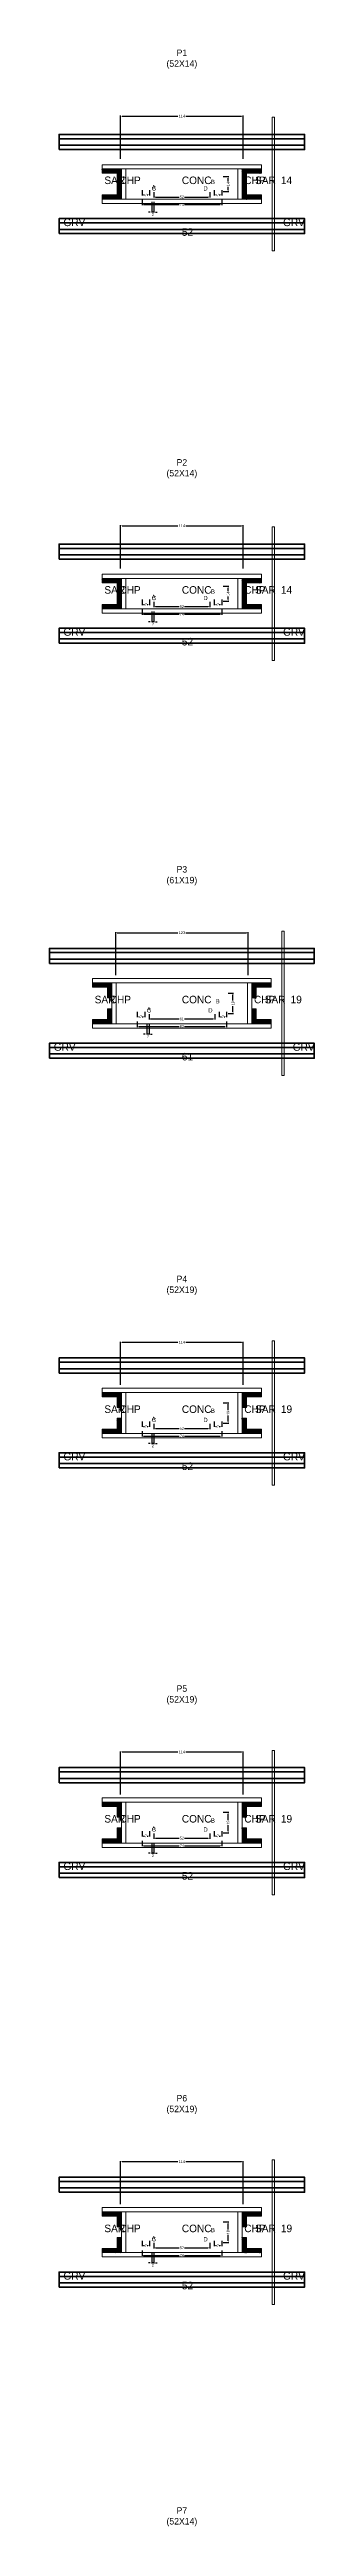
# Model space of a CAD drawing. Header units: centimetres. Extents: x -10500 to 4105, y -36866 to 295.
# Drawn here: x -123 to 123, y -2033 to 265 of the extents above; entities that cross this region are included whole.
import ezdxf

# ---------------------------------------------------------------- set-up
doc = ezdxf.new("R2010")
doc.units = ezdxf.units.CM
for name, color, linetype in [('COTA', 241, 'Continuous'), ('GRAVATA', 224, 'Continuous'), ('Hachura', 251, 'Continuous'), ('NOMENCLATURA', 7, 'Continuous'), ('SARRAFO', 251, 'Continuous'), ('Texto Seção', 7, 'Continuous')]:
    doc.layers.add(name, color=color, linetype=linetype)
doc.dimstyles.new('cotax2', dxfattribs={"dimtxt": 2.5, "dimasz": 1.5, "dimexe": 0.5, "dimexo": 0.5, "dimgap": 0.5, "dimtad": 1, "dimcen": 2.5, "dimazin": 3, "dimtfac": 1, "dimtmove": 0, "dimatfit": 3})

# ---------------------------------------------------------------- blocks, each defined once
blk = doc.blocks.new('_CLOSEDFILLED')
at = {"color": 0, "linetype": 'BYBLOCK'}
blk.add_solid([(-1, 0.2), (0, 0), (-1, -0.2)], dxfattribs=at)
blk = doc.blocks.new('*D14')
for p, q in [((-37, 125.5), (-37, 120.5)), ((-35.5, 121), (-2.5, 121)), ((2.5, 121), (35.5, 121)), ((37, 125.5), (37, 120.5))]:
    blk.add_line(p, q)
at = {"layer": 'Defpoints'}
for p in [(-37, 126), (-37, 121), (37, 126)]:
    blk.add_point(p, dxfattribs=at)
at = {"layer": 'COTA', "xscale": 1.5, "yscale": 1.5, "rotation": 180}
blk.add_blockref('_CLOSEDFILLED', (-37, 121), dxfattribs=at)
at = {"layer": 'COTA', "xscale": 1.5, "yscale": 1.5}
blk.add_blockref('_CLOSEDFILLED', (37, 121), dxfattribs=at)
at = {"layer": 'COTA', "insert": (0, 121), "char_height": 2.5, "attachment_point": 5}
blk.add_mtext('74', dxfattribs=at)
blk = doc.blocks.new('*D15')
for p, q in [((-26, 132.5), (-26, 127.5)), ((-24.5, 128), (-2.5, 128)), ((2.5, 128), (24.5, 128)), ((26, 132.5), (26, 127.5))]:
    blk.add_line(p, q)
at = {"layer": 'Defpoints'}
for p in [(-26, 133), (-26, 128), (26, 133)]:
    blk.add_point(p, dxfattribs=at)
at = {"layer": 'COTA', "xscale": 1.5, "yscale": 1.5, "rotation": 180}
blk.add_blockref('_CLOSEDFILLED', (-26, 128), dxfattribs=at)
at = {"layer": 'COTA', "xscale": 1.5, "yscale": 1.5}
blk.add_blockref('_CLOSEDFILLED', (26, 128), dxfattribs=at)
at = {"layer": 'COTA', "insert": (0, 128), "char_height": 2.5, "attachment_point": 5}
blk.add_mtext('52', dxfattribs=at)
blk = doc.blocks.new('*D16')
for p, q in [((38.5, 147), (43.5, 147)), ((43, 142.5), (43, 145.5)), ((38.5, 133), (43.5, 133)), ((43, 134.5), (43, 137.5))]:
    blk.add_line(p, q)
at = {"layer": 'Defpoints'}
for p in [(38, 147), (38, 133), (43, 133)]:
    blk.add_point(p, dxfattribs=at)
at = {"layer": 'COTA', "xscale": 1.5, "yscale": 1.5}
for p, rotation in [((43, 147), 90), ((43, 133), 270)]:
    blk.add_blockref('_CLOSEDFILLED', p, dxfattribs=dict(at, rotation=rotation))
at = {"layer": 'COTA', "insert": (43, 140), "char_height": 2.5, "attachment_point": 5, "rotation": 90}
blk.add_mtext('14', dxfattribs=at)
blk = doc.blocks.new('*D17')
for p, q in [((-37, 134.5), (-37, 129.5)), ((-35.5, 130), (-34.75, 130)), ((-32.25, 130), (-31.5, 130)), ((-30, 134.5), (-30, 129.5))]:
    blk.add_line(p, q)
at = {"layer": 'Defpoints'}
for p in [(-37, 135), (-37, 130), (-30, 135)]:
    blk.add_point(p, dxfattribs=at)
at = {"layer": 'COTA', "xscale": 1.5, "yscale": 1.5, "rotation": 180}
blk.add_blockref('_CLOSEDFILLED', (-37, 130), dxfattribs=at)
at = {"layer": 'COTA', "xscale": 1.5, "yscale": 1.5}
blk.add_blockref('_CLOSEDFILLED', (-30, 130), dxfattribs=at)
at = {"layer": 'COTA', "insert": (-33.5, 130), "char_height": 2.5, "attachment_point": 5}
blk.add_mtext('7', dxfattribs=at)
blk = doc.blocks.new('*D18')
for p, q in [((30, 134.5), (30, 129.5)), ((31.5, 130), (32.25, 130)), ((34.75, 130), (35.5, 130)), ((37, 134.5), (37, 129.5))]:
    blk.add_line(p, q)
at = {"layer": 'Defpoints'}
for p in [(30, 135), (30, 130), (37, 135)]:
    blk.add_point(p, dxfattribs=at)
at = {"layer": 'COTA', "xscale": 1.5, "yscale": 1.5, "rotation": 180}
blk.add_blockref('_CLOSEDFILLED', (30, 130), dxfattribs=at)
at = {"layer": 'COTA', "xscale": 1.5, "yscale": 1.5}
blk.add_blockref('_CLOSEDFILLED', (37, 130), dxfattribs=at)
at = {"layer": 'COTA', "insert": (33.5, 130), "char_height": 2.5, "attachment_point": 5}
blk.add_mtext('7', dxfattribs=at)
blk = doc.blocks.new('*D19')
for p, q in [((-57, 163.5), (-57, 203.5)), ((-55.5, 203), (-3.75, 203)), ((3.75, 203), (55.5, 203)), ((57, 163.5), (57, 203.5))]:
    blk.add_line(p, q)
at = {"layer": 'Defpoints'}
for p in [(-57, 203), (-57, 163), (57, 163)]:
    blk.add_point(p, dxfattribs=at)
at = {"layer": 'COTA', "xscale": 1.5, "yscale": 1.5, "rotation": 180}
blk.add_blockref('_CLOSEDFILLED', (-57, 203), dxfattribs=at)
at = {"layer": 'COTA', "xscale": 1.5, "yscale": 1.5}
blk.add_blockref('_CLOSEDFILLED', (57, 203), dxfattribs=at)
at = {"layer": 'COTA', "insert": (0, 203), "char_height": 2.5, "attachment_point": 5}
blk.add_mtext('114', dxfattribs=at)
blk = doc.blocks.new('*D40')
for p, q in [((-37, -254.5), (-37, -259.5)), ((-35.5, -259), (-2.5, -259)), ((2.5, -259), (35.5, -259)), ((37, -254.5), (37, -259.5))]:
    blk.add_line(p, q)
at = {"layer": 'Defpoints'}
for p in [(-37, -254), (-37, -259), (37, -254)]:
    blk.add_point(p, dxfattribs=at)
at = {"layer": 'COTA', "xscale": 1.5, "yscale": 1.5, "rotation": 180}
blk.add_blockref('_CLOSEDFILLED', (-37, -259), dxfattribs=at)
at = {"layer": 'COTA', "xscale": 1.5, "yscale": 1.5}
blk.add_blockref('_CLOSEDFILLED', (37, -259), dxfattribs=at)
at = {"layer": 'COTA', "insert": (0, -259), "char_height": 2.5, "attachment_point": 5}
blk.add_mtext('74', dxfattribs=at)
blk = doc.blocks.new('*D41')
for p, q in [((-26, -247.5), (-26, -252.5)), ((-24.5, -252), (-2.5, -252)), ((2.5, -252), (24.5, -252)), ((26, -247.5), (26, -252.5))]:
    blk.add_line(p, q)
at = {"layer": 'Defpoints'}
for p in [(-26, -247), (-26, -252), (26, -247)]:
    blk.add_point(p, dxfattribs=at)
at = {"layer": 'COTA', "xscale": 1.5, "yscale": 1.5, "rotation": 180}
blk.add_blockref('_CLOSEDFILLED', (-26, -252), dxfattribs=at)
at = {"layer": 'COTA', "xscale": 1.5, "yscale": 1.5}
blk.add_blockref('_CLOSEDFILLED', (26, -252), dxfattribs=at)
at = {"layer": 'COTA', "insert": (0, -252), "char_height": 2.5, "attachment_point": 5}
blk.add_mtext('52', dxfattribs=at)
blk = doc.blocks.new('*D42')
for p, q in [((38.5, -233), (43.5, -233)), ((38.5, -247), (43.5, -247)), ((43, -237.5), (43, -234.5)), ((43, -245.5), (43, -242.5))]:
    blk.add_line(p, q)
at = {"layer": 'Defpoints'}
for p in [(38, -233), (38, -247), (43, -247)]:
    blk.add_point(p, dxfattribs=at)
at = {"layer": 'COTA', "xscale": 1.5, "yscale": 1.5}
for p, rotation in [((43, -233), 90), ((43, -247), 270)]:
    blk.add_blockref('_CLOSEDFILLED', p, dxfattribs=dict(at, rotation=rotation))
at = {"layer": 'COTA', "insert": (43, -240), "char_height": 2.5, "attachment_point": 5, "rotation": 90}
blk.add_mtext('14', dxfattribs=at)
blk = doc.blocks.new('*D43')
for p, q in [((-37, -245.5), (-37, -250.5)), ((-35.5, -250), (-34.75, -250)), ((-32.25, -250), (-31.5, -250)), ((-30, -245.5), (-30, -250.5))]:
    blk.add_line(p, q)
at = {"layer": 'Defpoints'}
for p in [(-37, -245), (-37, -250), (-30, -245)]:
    blk.add_point(p, dxfattribs=at)
at = {"layer": 'COTA', "xscale": 1.5, "yscale": 1.5, "rotation": 180}
blk.add_blockref('_CLOSEDFILLED', (-37, -250), dxfattribs=at)
at = {"layer": 'COTA', "xscale": 1.5, "yscale": 1.5}
blk.add_blockref('_CLOSEDFILLED', (-30, -250), dxfattribs=at)
at = {"layer": 'COTA', "insert": (-33.5, -250), "char_height": 2.5, "attachment_point": 5}
blk.add_mtext('7', dxfattribs=at)
blk = doc.blocks.new('*D44')
for p, q in [((30, -245.5), (30, -250.5)), ((31.5, -250), (32.25, -250)), ((34.75, -250), (35.5, -250)), ((37, -245.5), (37, -250.5))]:
    blk.add_line(p, q)
at = {"layer": 'Defpoints'}
for p in [(30, -245), (30, -250), (37, -245)]:
    blk.add_point(p, dxfattribs=at)
at = {"layer": 'COTA', "xscale": 1.5, "yscale": 1.5, "rotation": 180}
blk.add_blockref('_CLOSEDFILLED', (30, -250), dxfattribs=at)
at = {"layer": 'COTA', "xscale": 1.5, "yscale": 1.5}
blk.add_blockref('_CLOSEDFILLED', (37, -250), dxfattribs=at)
at = {"layer": 'COTA', "insert": (33.5, -250), "char_height": 2.5, "attachment_point": 5}
blk.add_mtext('7', dxfattribs=at)
blk = doc.blocks.new('*D45')
for p, q in [((-57, -216.5), (-57, -176.5)), ((-55.5, -177), (-3.75, -177)), ((3.75, -177), (55.5, -177)), ((57, -216.5), (57, -176.5))]:
    blk.add_line(p, q)
at = {"layer": 'Defpoints'}
for p in [(-57, -177), (-57, -217), (57, -217)]:
    blk.add_point(p, dxfattribs=at)
at = {"layer": 'COTA', "xscale": 1.5, "yscale": 1.5, "rotation": 180}
blk.add_blockref('_CLOSEDFILLED', (-57, -177), dxfattribs=at)
at = {"layer": 'COTA', "xscale": 1.5, "yscale": 1.5}
blk.add_blockref('_CLOSEDFILLED', (57, -177), dxfattribs=at)
at = {"layer": 'COTA', "insert": (0, -177), "char_height": 2.5, "attachment_point": 5}
blk.add_mtext('114', dxfattribs=at)
blk = doc.blocks.new('*D66')
for p, q in [((-41.5, -637), (-41.5, -642)), ((-40, -641.5), (-2.5, -641.5)), ((2.5, -641.5), (40, -641.5)), ((41.5, -637), (41.5, -642))]:
    blk.add_line(p, q)
at = {"layer": 'Defpoints'}
for p in [(-41.5, -636.5), (-41.5, -641.5), (41.5, -636.5)]:
    blk.add_point(p, dxfattribs=at)
at = {"layer": 'COTA', "xscale": 1.5, "yscale": 1.5, "rotation": 180}
blk.add_blockref('_CLOSEDFILLED', (-41.5, -641.5), dxfattribs=at)
at = {"layer": 'COTA', "xscale": 1.5, "yscale": 1.5}
blk.add_blockref('_CLOSEDFILLED', (41.5, -641.5), dxfattribs=at)
at = {"layer": 'COTA', "insert": (0, -641.5), "char_height": 2.5, "attachment_point": 5}
blk.add_mtext('83', dxfattribs=at)
blk = doc.blocks.new('*D67')
for p, q in [((-30.5, -630), (-30.5, -635)), ((-29, -634.5), (-2.5, -634.5)), ((2.5, -634.5), (29, -634.5)), ((30.5, -630), (30.5, -635))]:
    blk.add_line(p, q)
at = {"layer": 'Defpoints'}
for p in [(-30.5, -629.5), (-30.5, -634.5), (30.5, -629.5)]:
    blk.add_point(p, dxfattribs=at)
at = {"layer": 'COTA', "xscale": 1.5, "yscale": 1.5, "rotation": 180}
blk.add_blockref('_CLOSEDFILLED', (-30.5, -634.5), dxfattribs=at)
at = {"layer": 'COTA', "xscale": 1.5, "yscale": 1.5}
blk.add_blockref('_CLOSEDFILLED', (30.5, -634.5), dxfattribs=at)
at = {"layer": 'COTA', "insert": (0, -634.5), "char_height": 2.5, "attachment_point": 5}
blk.add_mtext('61', dxfattribs=at)
blk = doc.blocks.new('*D68')
for p, q in [((43, -610.5), (48, -610.5)), ((47.5, -617.5), (47.5, -612)), ((43, -629.5), (48, -629.5)), ((47.5, -628), (47.5, -622.5))]:
    blk.add_line(p, q)
at = {"layer": 'Defpoints'}
for p in [(42.5, -610.5), (42.5, -629.5), (47.5, -629.5)]:
    blk.add_point(p, dxfattribs=at)
at = {"layer": 'COTA', "xscale": 1.5, "yscale": 1.5}
for p, rotation in [((47.5, -610.5), 90), ((47.5, -629.5), 270)]:
    blk.add_blockref('_CLOSEDFILLED', p, dxfattribs=dict(at, rotation=rotation))
at = {"layer": 'COTA', "insert": (47.5, -620), "char_height": 2.5, "attachment_point": 5, "rotation": 90}
blk.add_mtext('19', dxfattribs=at)
blk = doc.blocks.new('*D69')
for p, q in [((-41.5, -628), (-41.5, -633)), ((-40, -632.5), (-39.25, -632.5)), ((-36.75, -632.5), (-36, -632.5)), ((-34.5, -628), (-34.5, -633))]:
    blk.add_line(p, q)
at = {"layer": 'Defpoints'}
for p in [(-41.5, -627.5), (-41.5, -632.5), (-34.5, -627.5)]:
    blk.add_point(p, dxfattribs=at)
at = {"layer": 'COTA', "xscale": 1.5, "yscale": 1.5, "rotation": 180}
blk.add_blockref('_CLOSEDFILLED', (-41.5, -632.5), dxfattribs=at)
at = {"layer": 'COTA', "xscale": 1.5, "yscale": 1.5}
blk.add_blockref('_CLOSEDFILLED', (-34.5, -632.5), dxfattribs=at)
at = {"layer": 'COTA', "insert": (-38, -632.5), "char_height": 2.5, "attachment_point": 5}
blk.add_mtext('7', dxfattribs=at)
blk = doc.blocks.new('*D70')
for p, q in [((34.5, -628), (34.5, -633)), ((36, -632.5), (36.75, -632.5)), ((39.25, -632.5), (40, -632.5)), ((41.5, -628), (41.5, -633))]:
    blk.add_line(p, q)
at = {"layer": 'Defpoints'}
for p in [(34.5, -627.5), (34.5, -632.5), (41.5, -627.5)]:
    blk.add_point(p, dxfattribs=at)
at = {"layer": 'COTA', "xscale": 1.5, "yscale": 1.5, "rotation": 180}
blk.add_blockref('_CLOSEDFILLED', (34.5, -632.5), dxfattribs=at)
at = {"layer": 'COTA', "xscale": 1.5, "yscale": 1.5}
blk.add_blockref('_CLOSEDFILLED', (41.5, -632.5), dxfattribs=at)
at = {"layer": 'COTA', "insert": (38, -632.5), "char_height": 2.5, "attachment_point": 5}
blk.add_mtext('7', dxfattribs=at)
blk = doc.blocks.new('*D71')
for p, q in [((-61.5, -594), (-61.5, -554)), ((-60, -554.5), (-3.75, -554.5)), ((3.75, -554.5), (60, -554.5)), ((61.5, -594), (61.5, -554))]:
    blk.add_line(p, q)
at = {"layer": 'Defpoints'}
for p in [(-61.5, -554.5), (-61.5, -594.5), (61.5, -594.5)]:
    blk.add_point(p, dxfattribs=at)
at = {"layer": 'COTA', "xscale": 1.5, "yscale": 1.5, "rotation": 180}
blk.add_blockref('_CLOSEDFILLED', (-61.5, -554.5), dxfattribs=at)
at = {"layer": 'COTA', "xscale": 1.5, "yscale": 1.5}
blk.add_blockref('_CLOSEDFILLED', (61.5, -554.5), dxfattribs=at)
at = {"layer": 'COTA', "insert": (0, -554.5), "char_height": 2.5, "attachment_point": 5}
blk.add_mtext('123', dxfattribs=at)
blk = doc.blocks.new('*D92')
for p, q in [((-37, -1017), (-37, -1022)), ((-35.5, -1021.5), (-2.5, -1021.5)), ((2.5, -1021.5), (35.5, -1021.5)), ((37, -1017), (37, -1022))]:
    blk.add_line(p, q)
at = {"layer": 'Defpoints'}
for p in [(-37, -1016.5), (-37, -1021.5), (37, -1016.5)]:
    blk.add_point(p, dxfattribs=at)
at = {"layer": 'COTA', "xscale": 1.5, "yscale": 1.5, "rotation": 180}
blk.add_blockref('_CLOSEDFILLED', (-37, -1021.5), dxfattribs=at)
at = {"layer": 'COTA', "xscale": 1.5, "yscale": 1.5}
blk.add_blockref('_CLOSEDFILLED', (37, -1021.5), dxfattribs=at)
at = {"layer": 'COTA', "insert": (0, -1021.5), "char_height": 2.5, "attachment_point": 5}
blk.add_mtext('74', dxfattribs=at)
blk = doc.blocks.new('*D93')
for p, q in [((-26, -1010), (-26, -1015)), ((26, -1010), (26, -1015)), ((-24.5, -1014.5), (-2.5, -1014.5)), ((2.5, -1014.5), (24.5, -1014.5))]:
    blk.add_line(p, q)
at = {"layer": 'Defpoints'}
for p in [(-26, -1009.5), (26, -1009.5), (-26, -1014.5)]:
    blk.add_point(p, dxfattribs=at)
at = {"layer": 'COTA', "xscale": 1.5, "yscale": 1.5, "rotation": 180}
blk.add_blockref('_CLOSEDFILLED', (-26, -1014.5), dxfattribs=at)
at = {"layer": 'COTA', "xscale": 1.5, "yscale": 1.5}
blk.add_blockref('_CLOSEDFILLED', (26, -1014.5), dxfattribs=at)
at = {"layer": 'COTA', "insert": (0, -1014.5), "char_height": 2.5, "attachment_point": 5}
blk.add_mtext('52', dxfattribs=at)
blk = doc.blocks.new('*D94')
for p, q in [((38.5, -990.5), (43.5, -990.5)), ((38.5, -1009.5), (43.5, -1009.5)), ((43, -997.5), (43, -992)), ((43, -1008), (43, -1002.5))]:
    blk.add_line(p, q)
at = {"layer": 'Defpoints'}
for p in [(38, -990.5), (38, -1009.5), (43, -1009.5)]:
    blk.add_point(p, dxfattribs=at)
at = {"layer": 'COTA', "xscale": 1.5, "yscale": 1.5}
for p, rotation in [((43, -990.5), 90), ((43, -1009.5), 270)]:
    blk.add_blockref('_CLOSEDFILLED', p, dxfattribs=dict(at, rotation=rotation))
at = {"layer": 'COTA', "insert": (43, -1000), "char_height": 2.5, "attachment_point": 5, "rotation": 90}
blk.add_mtext('19', dxfattribs=at)
blk = doc.blocks.new('*D95')
for p, q in [((-37, -1008), (-37, -1013)), ((-30, -1008), (-30, -1013)), ((-35.5, -1012.5), (-34.75, -1012.5)), ((-32.25, -1012.5), (-31.5, -1012.5))]:
    blk.add_line(p, q)
at = {"layer": 'Defpoints'}
for p in [(-37, -1007.5), (-30, -1007.5), (-37, -1012.5)]:
    blk.add_point(p, dxfattribs=at)
at = {"layer": 'COTA', "xscale": 1.5, "yscale": 1.5, "rotation": 180}
blk.add_blockref('_CLOSEDFILLED', (-37, -1012.5), dxfattribs=at)
at = {"layer": 'COTA', "xscale": 1.5, "yscale": 1.5}
blk.add_blockref('_CLOSEDFILLED', (-30, -1012.5), dxfattribs=at)
at = {"layer": 'COTA', "insert": (-33.5, -1012.5), "char_height": 2.5, "attachment_point": 5}
blk.add_mtext('7', dxfattribs=at)
blk = doc.blocks.new('*D96')
for p, q in [((30, -1008), (30, -1013)), ((37, -1008), (37, -1013)), ((31.5, -1012.5), (32.25, -1012.5)), ((34.75, -1012.5), (35.5, -1012.5))]:
    blk.add_line(p, q)
at = {"layer": 'Defpoints'}
for p in [(30, -1007.5), (37, -1007.5), (30, -1012.5)]:
    blk.add_point(p, dxfattribs=at)
at = {"layer": 'COTA', "xscale": 1.5, "yscale": 1.5, "rotation": 180}
blk.add_blockref('_CLOSEDFILLED', (30, -1012.5), dxfattribs=at)
at = {"layer": 'COTA', "xscale": 1.5, "yscale": 1.5}
blk.add_blockref('_CLOSEDFILLED', (37, -1012.5), dxfattribs=at)
at = {"layer": 'COTA', "insert": (33.5, -1012.5), "char_height": 2.5, "attachment_point": 5}
blk.add_mtext('7', dxfattribs=at)
blk = doc.blocks.new('*D97')
for p, q in [((-57, -974), (-57, -934)), ((-55.5, -934.5), (-3.75, -934.5)), ((3.75, -934.5), (55.5, -934.5)), ((57, -974), (57, -934))]:
    blk.add_line(p, q)
at = {"layer": 'Defpoints'}
for p in [(-57, -934.5), (-57, -974.5), (57, -974.5)]:
    blk.add_point(p, dxfattribs=at)
at = {"layer": 'COTA', "xscale": 1.5, "yscale": 1.5, "rotation": 180}
blk.add_blockref('_CLOSEDFILLED', (-57, -934.5), dxfattribs=at)
at = {"layer": 'COTA', "xscale": 1.5, "yscale": 1.5}
blk.add_blockref('_CLOSEDFILLED', (57, -934.5), dxfattribs=at)
at = {"layer": 'COTA', "insert": (0, -934.5), "char_height": 2.5, "attachment_point": 5}
blk.add_mtext('114', dxfattribs=at)
blk = doc.blocks.new('*D118')
for p, q in [((-37, -1397), (-37, -1402)), ((-35.5, -1401.5), (-2.5, -1401.5)), ((2.5, -1401.5), (35.5, -1401.5)), ((37, -1397), (37, -1402))]:
    blk.add_line(p, q)
at = {"layer": 'Defpoints'}
for p in [(-37, -1396.5), (-37, -1401.5), (37, -1396.5)]:
    blk.add_point(p, dxfattribs=at)
at = {"layer": 'COTA', "xscale": 1.5, "yscale": 1.5, "rotation": 180}
blk.add_blockref('_CLOSEDFILLED', (-37, -1401.5), dxfattribs=at)
at = {"layer": 'COTA', "xscale": 1.5, "yscale": 1.5}
blk.add_blockref('_CLOSEDFILLED', (37, -1401.5), dxfattribs=at)
at = {"layer": 'COTA', "insert": (0, -1401.5), "char_height": 2.5, "attachment_point": 5}
blk.add_mtext('74', dxfattribs=at)
blk = doc.blocks.new('*D119')
for p, q in [((-26, -1390), (-26, -1395)), ((-24.5, -1394.5), (-2.5, -1394.5)), ((2.5, -1394.5), (24.5, -1394.5)), ((26, -1390), (26, -1395))]:
    blk.add_line(p, q)
at = {"layer": 'Defpoints'}
for p in [(-26, -1389.5), (-26, -1394.5), (26, -1389.5)]:
    blk.add_point(p, dxfattribs=at)
at = {"layer": 'COTA', "xscale": 1.5, "yscale": 1.5, "rotation": 180}
blk.add_blockref('_CLOSEDFILLED', (-26, -1394.5), dxfattribs=at)
at = {"layer": 'COTA', "xscale": 1.5, "yscale": 1.5}
blk.add_blockref('_CLOSEDFILLED', (26, -1394.5), dxfattribs=at)
at = {"layer": 'COTA', "insert": (0, -1394.5), "char_height": 2.5, "attachment_point": 5}
blk.add_mtext('52', dxfattribs=at)
blk = doc.blocks.new('*D120')
for p, q in [((38.5, -1370.5), (43.5, -1370.5)), ((43, -1377.5), (43, -1372)), ((38.5, -1389.5), (43.5, -1389.5)), ((43, -1388), (43, -1382.5))]:
    blk.add_line(p, q)
at = {"layer": 'Defpoints'}
for p in [(38, -1370.5), (38, -1389.5), (43, -1389.5)]:
    blk.add_point(p, dxfattribs=at)
at = {"layer": 'COTA', "xscale": 1.5, "yscale": 1.5}
for p, rotation in [((43, -1370.5), 90), ((43, -1389.5), 270)]:
    blk.add_blockref('_CLOSEDFILLED', p, dxfattribs=dict(at, rotation=rotation))
at = {"layer": 'COTA', "insert": (43, -1380), "char_height": 2.5, "attachment_point": 5, "rotation": 90}
blk.add_mtext('19', dxfattribs=at)
blk = doc.blocks.new('*D121')
for p, q in [((-37, -1388), (-37, -1393)), ((-35.5, -1392.5), (-34.75, -1392.5)), ((-32.25, -1392.5), (-31.5, -1392.5)), ((-30, -1388), (-30, -1393))]:
    blk.add_line(p, q)
at = {"layer": 'Defpoints'}
for p in [(-37, -1387.5), (-37, -1392.5), (-30, -1387.5)]:
    blk.add_point(p, dxfattribs=at)
at = {"layer": 'COTA', "xscale": 1.5, "yscale": 1.5, "rotation": 180}
blk.add_blockref('_CLOSEDFILLED', (-37, -1392.5), dxfattribs=at)
at = {"layer": 'COTA', "xscale": 1.5, "yscale": 1.5}
blk.add_blockref('_CLOSEDFILLED', (-30, -1392.5), dxfattribs=at)
at = {"layer": 'COTA', "insert": (-33.5, -1392.5), "char_height": 2.5, "attachment_point": 5}
blk.add_mtext('7', dxfattribs=at)
blk = doc.blocks.new('*D122')
for p, q in [((30, -1388), (30, -1393)), ((31.5, -1392.5), (32.25, -1392.5)), ((34.75, -1392.5), (35.5, -1392.5)), ((37, -1388), (37, -1393))]:
    blk.add_line(p, q)
at = {"layer": 'Defpoints'}
for p in [(30, -1387.5), (30, -1392.5), (37, -1387.5)]:
    blk.add_point(p, dxfattribs=at)
at = {"layer": 'COTA', "xscale": 1.5, "yscale": 1.5, "rotation": 180}
blk.add_blockref('_CLOSEDFILLED', (30, -1392.5), dxfattribs=at)
at = {"layer": 'COTA', "xscale": 1.5, "yscale": 1.5}
blk.add_blockref('_CLOSEDFILLED', (37, -1392.5), dxfattribs=at)
at = {"layer": 'COTA', "insert": (33.5, -1392.5), "char_height": 2.5, "attachment_point": 5}
blk.add_mtext('7', dxfattribs=at)
blk = doc.blocks.new('*D123')
for p, q in [((-57, -1354), (-57, -1314)), ((-55.5, -1314.5), (-3.75, -1314.5)), ((3.75, -1314.5), (55.5, -1314.5)), ((57, -1354), (57, -1314))]:
    blk.add_line(p, q)
at = {"layer": 'Defpoints'}
for p in [(-57, -1314.5), (-57, -1354.5), (57, -1354.5)]:
    blk.add_point(p, dxfattribs=at)
at = {"layer": 'COTA', "xscale": 1.5, "yscale": 1.5, "rotation": 180}
blk.add_blockref('_CLOSEDFILLED', (-57, -1314.5), dxfattribs=at)
at = {"layer": 'COTA', "xscale": 1.5, "yscale": 1.5}
blk.add_blockref('_CLOSEDFILLED', (57, -1314.5), dxfattribs=at)
at = {"layer": 'COTA', "insert": (0, -1314.5), "char_height": 2.5, "attachment_point": 5}
blk.add_mtext('114', dxfattribs=at)
blk = doc.blocks.new('*D144')
for p, q in [((-37, -1777), (-37, -1782)), ((-35.5, -1781.5), (-2.5, -1781.5)), ((2.5, -1781.5), (35.5, -1781.5)), ((37, -1777), (37, -1782))]:
    blk.add_line(p, q)
at = {"layer": 'Defpoints'}
for p in [(-37, -1776.5), (-37, -1781.5), (37, -1776.5)]:
    blk.add_point(p, dxfattribs=at)
at = {"layer": 'COTA', "xscale": 1.5, "yscale": 1.5, "rotation": 180}
blk.add_blockref('_CLOSEDFILLED', (-37, -1781.5), dxfattribs=at)
at = {"layer": 'COTA', "xscale": 1.5, "yscale": 1.5}
blk.add_blockref('_CLOSEDFILLED', (37, -1781.5), dxfattribs=at)
at = {"layer": 'COTA', "insert": (0, -1781.5), "char_height": 2.5, "attachment_point": 5}
blk.add_mtext('74', dxfattribs=at)
blk = doc.blocks.new('*D145')
for p, q in [((-26, -1770), (-26, -1775)), ((-24.5, -1774.5), (-2.5, -1774.5)), ((2.5, -1774.5), (24.5, -1774.5)), ((26, -1770), (26, -1775))]:
    blk.add_line(p, q)
at = {"layer": 'Defpoints'}
for p in [(-26, -1769.5), (-26, -1774.5), (26, -1769.5)]:
    blk.add_point(p, dxfattribs=at)
at = {"layer": 'COTA', "xscale": 1.5, "yscale": 1.5, "rotation": 180}
blk.add_blockref('_CLOSEDFILLED', (-26, -1774.5), dxfattribs=at)
at = {"layer": 'COTA', "xscale": 1.5, "yscale": 1.5}
blk.add_blockref('_CLOSEDFILLED', (26, -1774.5), dxfattribs=at)
at = {"layer": 'COTA', "insert": (0, -1774.5), "char_height": 2.5, "attachment_point": 5}
blk.add_mtext('52', dxfattribs=at)
blk = doc.blocks.new('*D146')
for p, q in [((38.5, -1750.5), (43.5, -1750.5)), ((43, -1757.5), (43, -1752)), ((43, -1768), (43, -1762.5)), ((38.5, -1769.5), (43.5, -1769.5))]:
    blk.add_line(p, q)
at = {"layer": 'Defpoints'}
for p in [(38, -1750.5), (38, -1769.5), (43, -1769.5)]:
    blk.add_point(p, dxfattribs=at)
at = {"layer": 'COTA', "xscale": 1.5, "yscale": 1.5}
for p, rotation in [((43, -1750.5), 90), ((43, -1769.5), 270)]:
    blk.add_blockref('_CLOSEDFILLED', p, dxfattribs=dict(at, rotation=rotation))
at = {"layer": 'COTA', "insert": (43, -1760), "char_height": 2.5, "attachment_point": 5, "rotation": 90}
blk.add_mtext('19', dxfattribs=at)
blk = doc.blocks.new('*D147')
for p, q in [((-37, -1768), (-37, -1773)), ((-30, -1768), (-30, -1773)), ((-35.5, -1772.5), (-34.75, -1772.5)), ((-32.25, -1772.5), (-31.5, -1772.5))]:
    blk.add_line(p, q)
at = {"layer": 'Defpoints'}
for p in [(-37, -1767.5), (-30, -1767.5), (-37, -1772.5)]:
    blk.add_point(p, dxfattribs=at)
at = {"layer": 'COTA', "xscale": 1.5, "yscale": 1.5, "rotation": 180}
blk.add_blockref('_CLOSEDFILLED', (-37, -1772.5), dxfattribs=at)
at = {"layer": 'COTA', "xscale": 1.5, "yscale": 1.5}
blk.add_blockref('_CLOSEDFILLED', (-30, -1772.5), dxfattribs=at)
at = {"layer": 'COTA', "insert": (-33.5, -1772.5), "char_height": 2.5, "attachment_point": 5}
blk.add_mtext('7', dxfattribs=at)
blk = doc.blocks.new('*D148')
for p, q in [((30, -1768), (30, -1773)), ((37, -1768), (37, -1773)), ((31.5, -1772.5), (32.25, -1772.5)), ((34.75, -1772.5), (35.5, -1772.5))]:
    blk.add_line(p, q)
at = {"layer": 'Defpoints'}
for p in [(30, -1767.5), (37, -1767.5), (30, -1772.5)]:
    blk.add_point(p, dxfattribs=at)
at = {"layer": 'COTA', "xscale": 1.5, "yscale": 1.5, "rotation": 180}
blk.add_blockref('_CLOSEDFILLED', (30, -1772.5), dxfattribs=at)
at = {"layer": 'COTA', "xscale": 1.5, "yscale": 1.5}
blk.add_blockref('_CLOSEDFILLED', (37, -1772.5), dxfattribs=at)
at = {"layer": 'COTA', "insert": (33.5, -1772.5), "char_height": 2.5, "attachment_point": 5}
blk.add_mtext('7', dxfattribs=at)
blk = doc.blocks.new('*D149')
for p, q in [((-57, -1734), (-57, -1694)), ((-55.5, -1694.5), (-3.75, -1694.5)), ((3.75, -1694.5), (55.5, -1694.5)), ((57, -1734), (57, -1694))]:
    blk.add_line(p, q)
at = {"layer": 'Defpoints'}
for p in [(-57, -1694.5), (-57, -1734.5), (57, -1734.5)]:
    blk.add_point(p, dxfattribs=at)
at = {"layer": 'COTA', "xscale": 1.5, "yscale": 1.5, "rotation": 180}
blk.add_blockref('_CLOSEDFILLED', (-57, -1694.5), dxfattribs=at)
at = {"layer": 'COTA', "xscale": 1.5, "yscale": 1.5}
blk.add_blockref('_CLOSEDFILLED', (57, -1694.5), dxfattribs=at)
at = {"layer": 'COTA', "insert": (0, -1694.5), "char_height": 2.5, "attachment_point": 5}
blk.add_mtext('114', dxfattribs=at)

msp = doc.modelspace()

# ---------------------------------------------------------------- hatches: boundary and pattern name
at = {"layer": 'SARRAFO'}
h = msp.add_hatch(dxfattribs=at)
h.set_pattern_fill('SOLID', scale=2)
h.paths.add_polyline_path([(-74, 150), (-60, 150), (-60, 154), (-74, 154)])
h = msp.add_hatch(dxfattribs=at)
h.set_pattern_fill('SOLID', scale=2)
h.paths.add_polyline_path([(-60, 140), (-56, 140), (-56, 154), (-60, 154)])
h = msp.add_hatch(dxfattribs=at)
h.set_pattern_fill('SOLID', scale=2)
h.paths.add_polyline_path([(-60, 126), (-56, 126), (-56, 140), (-60, 140)])
h = msp.add_hatch(dxfattribs=at)
h.set_pattern_fill('SOLID', scale=2)
h.paths.add_polyline_path([(56, 140), (60, 140), (60, 154), (56, 154)])
h = msp.add_hatch(dxfattribs=at)
h.set_pattern_fill('SOLID', scale=2)
h.paths.add_polyline_path([(56, 126), (60, 126), (60, 140), (56, 140)])
h = msp.add_hatch(dxfattribs=at)
h.set_pattern_fill('SOLID', scale=2)
h.paths.add_polyline_path([(60, 150), (74, 150), (74, 154), (60, 154)])
h = msp.add_hatch(dxfattribs=at)
h.set_pattern_fill('SOLID', scale=2)
h.paths.add_polyline_path([(-74, 126), (-60, 126), (-60, 130), (-74, 130)])
h = msp.add_hatch(dxfattribs=at)
h.set_pattern_fill('SOLID', scale=2)
h.paths.add_polyline_path([(60, 126), (74, 126), (74, 130), (60, 130)])
h = msp.add_hatch(dxfattribs=at)
h.set_pattern_fill('SOLID', scale=2)
h.paths.add_polyline_path([(-74, -230), (-60, -230), (-60, -226), (-74, -226)])
h = msp.add_hatch(dxfattribs=at)
h.set_pattern_fill('SOLID', scale=2)
h.paths.add_polyline_path([(-60, -240), (-56, -240), (-56, -226), (-60, -226)])
h = msp.add_hatch(dxfattribs=at)
h.set_pattern_fill('SOLID', scale=2)
h.paths.add_polyline_path([(56, -240), (60, -240), (60, -226), (56, -226)])
h = msp.add_hatch(dxfattribs=at)
h.set_pattern_fill('SOLID', scale=2)
h.paths.add_polyline_path([(60, -230), (74, -230), (74, -226), (60, -226)])
h = msp.add_hatch(dxfattribs=at)
h.set_pattern_fill('SOLID', scale=2)
h.paths.add_polyline_path([(-74, -254), (-60, -254), (-60, -250), (-74, -250)])
h = msp.add_hatch(dxfattribs=at)
h.set_pattern_fill('SOLID', scale=2)
h.paths.add_polyline_path([(-60, -254), (-56, -254), (-56, -240), (-60, -240)])
h = msp.add_hatch(dxfattribs=at)
h.set_pattern_fill('SOLID', scale=2)
h.paths.add_polyline_path([(56, -254), (60, -254), (60, -240), (56, -240)])
h = msp.add_hatch(dxfattribs=at)
h.set_pattern_fill('SOLID', scale=2)
h.paths.add_polyline_path([(60, -254), (74, -254), (74, -250), (60, -250)])
h = msp.add_hatch(dxfattribs=at)
h.set_pattern_fill('SOLID', scale=2)
h.paths.add_polyline_path([(-83, -605), (-69, -605), (-69, -601), (-83, -601)])
h = msp.add_hatch(dxfattribs=at)
h.set_pattern_fill('SOLID', scale=2)
h.paths.add_polyline_path([(-69, -615), (-65, -615), (-65, -601), (-69, -601)])
h = msp.add_hatch(dxfattribs=at)
h.set_pattern_fill('SOLID', scale=2)
h.paths.add_polyline_path([(65, -615), (69, -615), (69, -601), (65, -601)])
h = msp.add_hatch(dxfattribs=at)
h.set_pattern_fill('SOLID', scale=2)
h.paths.add_polyline_path([(69, -605), (83, -605), (83, -601), (69, -601)])
h = msp.add_hatch(dxfattribs=at)
h.set_pattern_fill('SOLID', scale=2)
h.paths.add_polyline_path([(-83, -639), (-69, -639), (-69, -635), (-83, -635)])
h = msp.add_hatch(dxfattribs=at)
h.set_pattern_fill('SOLID', scale=2)
h.paths.add_polyline_path([(-69, -639), (-65, -639), (-65, -625), (-69, -625)])
h = msp.add_hatch(dxfattribs=at)
h.set_pattern_fill('SOLID', scale=2)
h.paths.add_polyline_path([(65, -639), (69, -639), (69, -625), (65, -625)])
h = msp.add_hatch(dxfattribs=at)
h.set_pattern_fill('SOLID', scale=2)
h.paths.add_polyline_path([(69, -639), (83, -639), (83, -635), (69, -635)])
h = msp.add_hatch(dxfattribs=at)
h.set_pattern_fill('SOLID', scale=2)
h.paths.add_polyline_path([(-74, -985), (-60, -985), (-60, -981), (-74, -981)])
h = msp.add_hatch(dxfattribs=at)
h.set_pattern_fill('SOLID', scale=2)
h.paths.add_polyline_path([(-60, -995), (-56, -995), (-56, -981), (-60, -981)])
h = msp.add_hatch(dxfattribs=at)
h.set_pattern_fill('SOLID', scale=2)
h.paths.add_polyline_path([(56, -995), (60, -995), (60, -981), (56, -981)])
h = msp.add_hatch(dxfattribs=at)
h.set_pattern_fill('SOLID', scale=2)
h.paths.add_polyline_path([(60, -985), (74, -985), (74, -981), (60, -981)])
h = msp.add_hatch(dxfattribs=at)
h.set_pattern_fill('SOLID', scale=2)
h.paths.add_polyline_path([(-60, -1019), (-56, -1019), (-56, -1005), (-60, -1005)])
h = msp.add_hatch(dxfattribs=at)
h.set_pattern_fill('SOLID', scale=2)
h.paths.add_polyline_path([(56, -1019), (60, -1019), (60, -1005), (56, -1005)])
h = msp.add_hatch(dxfattribs=at)
h.set_pattern_fill('SOLID', scale=2)
h.paths.add_polyline_path([(-74, -1019), (-60, -1019), (-60, -1015), (-74, -1015)])
h = msp.add_hatch(dxfattribs=at)
h.set_pattern_fill('SOLID', scale=2)
h.paths.add_polyline_path([(60, -1019), (74, -1019), (74, -1015), (60, -1015)])
h = msp.add_hatch(dxfattribs=at)
h.set_pattern_fill('SOLID', scale=2)
h.paths.add_polyline_path([(-74, -1365), (-60, -1365), (-60, -1361), (-74, -1361)])
h = msp.add_hatch(dxfattribs=at)
h.set_pattern_fill('SOLID', scale=2)
h.paths.add_polyline_path([(-60, -1375), (-56, -1375), (-56, -1361), (-60, -1361)])
h = msp.add_hatch(dxfattribs=at)
h.set_pattern_fill('SOLID', scale=2)
h.paths.add_polyline_path([(56, -1375), (60, -1375), (60, -1361), (56, -1361)])
h = msp.add_hatch(dxfattribs=at)
h.set_pattern_fill('SOLID', scale=2)
h.paths.add_polyline_path([(60, -1365), (74, -1365), (74, -1361), (60, -1361)])
h = msp.add_hatch(dxfattribs=at)
h.set_pattern_fill('SOLID', scale=2)
h.paths.add_polyline_path([(-74, -1399), (-60, -1399), (-60, -1395), (-74, -1395)])
h = msp.add_hatch(dxfattribs=at)
h.set_pattern_fill('SOLID', scale=2)
h.paths.add_polyline_path([(-60, -1399), (-56, -1399), (-56, -1385), (-60, -1385)])
h = msp.add_hatch(dxfattribs=at)
h.set_pattern_fill('SOLID', scale=2)
h.paths.add_polyline_path([(56, -1399), (60, -1399), (60, -1385), (56, -1385)])
h = msp.add_hatch(dxfattribs=at)
h.set_pattern_fill('SOLID', scale=2)
h.paths.add_polyline_path([(60, -1399), (74, -1399), (74, -1395), (60, -1395)])
h = msp.add_hatch(dxfattribs=at)
h.set_pattern_fill('SOLID', scale=2)
h.paths.add_polyline_path([(-74, -1745), (-60, -1745), (-60, -1741), (-74, -1741)])
h = msp.add_hatch(dxfattribs=at)
h.set_pattern_fill('SOLID', scale=2)
h.paths.add_polyline_path([(-60, -1755), (-56, -1755), (-56, -1741), (-60, -1741)])
h = msp.add_hatch(dxfattribs=at)
h.set_pattern_fill('SOLID', scale=2)
h.paths.add_polyline_path([(56, -1755), (60, -1755), (60, -1741), (56, -1741)])
h = msp.add_hatch(dxfattribs=at)
h.set_pattern_fill('SOLID', scale=2)
h.paths.add_polyline_path([(60, -1745), (74, -1745), (74, -1741), (60, -1741)])
h = msp.add_hatch(dxfattribs=at)
h.set_pattern_fill('SOLID', scale=2)
h.paths.add_polyline_path([(-60, -1779), (-56, -1779), (-56, -1765), (-60, -1765)])
h = msp.add_hatch(dxfattribs=at)
h.set_pattern_fill('SOLID', scale=2)
h.paths.add_polyline_path([(56, -1779), (60, -1779), (60, -1765), (56, -1765)])
h = msp.add_hatch(dxfattribs=at)
h.set_pattern_fill('SOLID', scale=2)
h.paths.add_polyline_path([(-74, -1779), (-60, -1779), (-60, -1775), (-74, -1775)])
h = msp.add_hatch(dxfattribs=at)
h.set_pattern_fill('SOLID', scale=2)
h.paths.add_polyline_path([(60, -1779), (74, -1779), (74, -1775), (60, -1775)])

# ---------------------------------------------------------------- linework, layer by layer
at = {"layer": 'GRAVATA', "lineweight": 50}
for points in [[(-114, 172), (114, 172), (114, 186), (-114, 186)], [(-114, 176), (114, 176), (114, 182), (-114, 182)], [(-114, 94), (114, 94), (114, 108), (-114, 108)], [(-114, 98), (114, 98), (114, 104), (-114, 104)], [(-114, -208), (114, -208), (114, -194), (-114, -194)], [(-114, -204), (114, -204), (114, -198), (-114, -198)], [(-114, -286), (114, -286), (114, -272), (-114, -272)], [(-114, -282), (114, -282), (114, -276), (-114, -276)], [(-123, -583), (123, -583), (123, -569), (-123, -569)], [(-123, -579), (123, -579), (123, -573), (-123, -573)], [(-123, -671), (123, -671), (123, -657), (-123, -657)], [(-123, -667), (123, -667), (123, -661), (-123, -661)], [(-114, -963), (114, -963), (114, -949), (-114, -949)], [(-114, -959), (114, -959), (114, -953), (-114, -953)], [(-114, -1051), (114, -1051), (114, -1037), (-114, -1037)], [(-114, -1047), (114, -1047), (114, -1041), (-114, -1041)], [(-114, -1343), (114, -1343), (114, -1329), (-114, -1329)], [(-114, -1339), (114, -1339), (114, -1333), (-114, -1333)], [(-114, -1431), (114, -1431), (114, -1417), (-114, -1417)], [(-114, -1427), (114, -1427), (114, -1421), (-114, -1421)], [(-114, -1723), (114, -1723), (114, -1709), (-114, -1709)], [(-114, -1719), (114, -1719), (114, -1713), (-114, -1713)], [(-114, -1811), (114, -1811), (114, -1797), (-114, -1797)], [(-114, -1807), (114, -1807), (114, -1801), (-114, -1801)]]:
    msp.add_lwpolyline(points, close=True, dxfattribs=at)
at = {"layer": 'Hachura', "lineweight": 13}
for points in [[(84, 78), (86, 78), (86, 202), (84, 202)], [(84, -302), (86, -302), (86, -178), (84, -178)], [(93, -687), (95, -687), (95, -553), (93, -553)], [(84, -1067), (86, -1067), (86, -933), (84, -933)], [(84, -1447), (86, -1447), (86, -1313), (84, -1313)], [(84, -1827), (86, -1827), (86, -1693), (84, -1693)]]:
    msp.add_lwpolyline(points, close=True, dxfattribs=at)
at = {"layer": 'Hachura', "lineweight": 18}
for points in [[(-74, 154), (74, 154), (74, 158), (-74, 158)], [(-56, 126), (-52, 126), (-52, 154), (-56, 154)], [(52, 126), (56, 126), (56, 154), (52, 154)], [(-74, 122), (74, 122), (74, 126), (-74, 126)], [(-74, -226), (74, -226), (74, -222), (-74, -222)], [(-56, -254), (-52, -254), (-52, -226), (-56, -226)], [(52, -254), (56, -254), (56, -226), (52, -226)], [(-74, -258), (74, -258), (74, -254), (-74, -254)], [(-83, -601), (83, -601), (83, -597), (-83, -597)], [(-65, -639), (-61, -639), (-61, -601), (-65, -601)], [(61, -639), (65, -639), (65, -601), (61, -601)], [(-83, -643), (83, -643), (83, -639), (-83, -639)], [(-74, -981), (74, -981), (74, -977), (-74, -977)], [(-56, -1019), (-52, -1019), (-52, -981), (-56, -981)], [(52, -1019), (56, -1019), (56, -981), (52, -981)], [(-74, -1023), (74, -1023), (74, -1019), (-74, -1019)], [(-74, -1361), (74, -1361), (74, -1357), (-74, -1357)], [(-56, -1399), (-52, -1399), (-52, -1361), (-56, -1361)], [(52, -1399), (56, -1399), (56, -1361), (52, -1361)], [(-74, -1403), (74, -1403), (74, -1399), (-74, -1399)], [(-74, -1741), (74, -1741), (74, -1737), (-74, -1737)], [(-56, -1779), (-52, -1779), (-52, -1741), (-56, -1741)], [(52, -1779), (56, -1779), (56, -1741), (52, -1741)], [(-74, -1783), (74, -1783), (74, -1779), (-74, -1779)]]:
    msp.add_lwpolyline(points, close=True, dxfattribs=at)
at = {"layer": 'SARRAFO', "lineweight": 13}
for points in [[(-74, 150), (-60, 150), (-60, 154), (-74, 154)], [(-60, 140), (-56, 140), (-56, 154), (-60, 154)], [(-60, 126), (-56, 126), (-56, 140), (-60, 140)], [(56, 140), (60, 140), (60, 154), (56, 154)], [(56, 126), (60, 126), (60, 140), (56, 140)], [(60, 150), (74, 150), (74, 154), (60, 154)], [(-74, 126), (-60, 126), (-60, 130), (-74, 130)], [(60, 126), (74, 126), (74, 130), (60, 130)], [(-74, -230), (-60, -230), (-60, -226), (-74, -226)], [(-60, -240), (-56, -240), (-56, -226), (-60, -226)], [(56, -240), (60, -240), (60, -226), (56, -226)], [(60, -230), (74, -230), (74, -226), (60, -226)], [(-74, -254), (-60, -254), (-60, -250), (-74, -250)], [(-60, -254), (-56, -254), (-56, -240), (-60, -240)], [(56, -254), (60, -254), (60, -240), (56, -240)], [(60, -254), (74, -254), (74, -250), (60, -250)], [(-83, -605), (-69, -605), (-69, -601), (-83, -601)], [(-69, -615), (-65, -615), (-65, -601), (-69, -601)], [(65, -615), (69, -615), (69, -601), (65, -601)], [(69, -605), (83, -605), (83, -601), (69, -601)], [(-83, -639), (-69, -639), (-69, -635), (-83, -635)], [(-69, -639), (-65, -639), (-65, -625), (-69, -625)], [(65, -639), (69, -639), (69, -625), (65, -625)], [(69, -639), (83, -639), (83, -635), (69, -635)], [(-74, -985), (-60, -985), (-60, -981), (-74, -981)], [(-60, -995), (-56, -995), (-56, -981), (-60, -981)], [(56, -995), (60, -995), (60, -981), (56, -981)], [(60, -985), (74, -985), (74, -981), (60, -981)], [(-60, -1019), (-56, -1019), (-56, -1005), (-60, -1005)], [(56, -1019), (60, -1019), (60, -1005), (56, -1005)], [(-74, -1019), (-60, -1019), (-60, -1015), (-74, -1015)], [(60, -1019), (74, -1019), (74, -1015), (60, -1015)], [(-74, -1365), (-60, -1365), (-60, -1361), (-74, -1361)], [(-60, -1375), (-56, -1375), (-56, -1361), (-60, -1361)], [(56, -1375), (60, -1375), (60, -1361), (56, -1361)], [(60, -1365), (74, -1365), (74, -1361), (60, -1361)], [(-74, -1399), (-60, -1399), (-60, -1395), (-74, -1395)], [(-60, -1399), (-56, -1399), (-56, -1385), (-60, -1385)], [(56, -1399), (60, -1399), (60, -1385), (56, -1385)], [(60, -1399), (74, -1399), (74, -1395), (60, -1395)], [(-74, -1745), (-60, -1745), (-60, -1741), (-74, -1741)], [(-60, -1755), (-56, -1755), (-56, -1741), (-60, -1741)], [(56, -1755), (60, -1755), (60, -1741), (56, -1741)], [(60, -1745), (74, -1745), (74, -1741), (60, -1741)], [(-60, -1779), (-56, -1779), (-56, -1765), (-60, -1765)], [(56, -1779), (60, -1779), (60, -1765), (56, -1765)], [(-74, -1779), (-60, -1779), (-60, -1775), (-74, -1775)], [(60, -1779), (74, -1779), (74, -1775), (60, -1775)]]:
    msp.add_lwpolyline(points, close=True, dxfattribs=at)

# ---------------------------------------------------------------- texts
at = {"layer": 'NOMENCLATURA'}
for s, p in [('A', (-28, 135)), ('C', (-28, 134)), ('D', (20, 134)), ('B', (27, 140)), ('A', (-28, -245)), ('C', (-28, -246)), ('D', (20, -246)), ('B', (27, -240)), ('B', (31.5, -620)), ('A', (-32.5, -627.5)), ('C', (-32.5, -628.5)), ('D', (24.5, -628.5)), ('A', (-28, -1007.5)), ('C', (-28, -1008.5)), ('D', (20, -1008.5)), ('B', (27, -1000)), ('B', (27, -1380)), ('A', (-28, -1387.5)), ('C', (-28, -1388.5)), ('D', (20, -1388.5)), ('A', (-28, -1767.5)), ('C', (-28, -1768.5)), ('D', (20, -1768.5)), ('B', (27, -1760))]:
    msp.add_text(s, height=4, dxfattribs=at).set_placement(p)
at = {"layer": 'NOMENCLATURA', "char_height": 6, "attachment_point": 8}
for s, insert in [('P1\\P(52X14)', (0, 247)), ('P2\\P(52X14)', (0, -133)), ('P3\\P(61X19)', (0, -510.5)), ('P4\\P(52X19)', (0, -890.5)), ('P5\\P(52X19)', (0, -1270.5)), ('P6\\P(52X19)', (0, -1650.5)), ('P7\\P(52X14)', (0, -2033))]:
    msp.add_mtext(s, dxfattribs=dict(at, insert=insert))
at = {"layer": 'Texto Seção'}
for s, p in [('SAR', (-72, 140)), ('CHP', (-58, 140)), ('CONC', (0, 140)), ('CHP', (58, 140)), ('SAR', (68, 140)), ('14', (92, 140)), ('GRV', (-110, 101)), ('52', (0, 92)), ('GRV', (94, 101)), ('SAR', (-72, -240)), ('CHP', (-58, -240)), ('CONC', (0, -240)), ('CHP', (58, -240)), ('SAR', (68, -240)), ('14', (92, -240)), ('GRV', (-110, -279)), ('GRV', (94, -279)), ('52', (0, -288)), ('SAR', (-81, -620)), ('CHP', (-67, -620)), ('CONC', (0, -620)), ('CHP', (67, -620)), ('SAR', (77, -620)), ('19', (101, -620)), ('GRV', (-119, -664)), ('61', (0, -673)), ('GRV', (103, -664)), ('SAR', (-72, -1000)), ('CHP', (-58, -1000)), ('CONC', (0, -1000)), ('CHP', (58, -1000)), ('SAR', (68, -1000)), ('19', (92, -1000)), ('GRV', (-110, -1044)), ('52', (0, -1053)), ('GRV', (94, -1044)), ('SAR', (-72, -1380)), ('CHP', (-58, -1380)), ('CONC', (0, -1380)), ('CHP', (58, -1380)), ('SAR', (68, -1380)), ('19', (92, -1380)), ('GRV', (-110, -1424)), ('GRV', (94, -1424)), ('52', (0, -1433)), ('SAR', (-72, -1760)), ('CHP', (-58, -1760)), ('CONC', (0, -1760)), ('CHP', (58, -1760)), ('SAR', (68, -1760)), ('19', (92, -1760)), ('GRV', (-110, -1804)), ('52', (0, -1813)), ('GRV', (94, -1804))]:
    msp.add_text(s, height=7, dxfattribs=at).set_placement(p)

# ---------------------------------------------------------------- dimensions: what is measured, and where the dimension line sits
at = {"layer": 'COTA'}
for base, p1, p2, picture, middle in [((-57, 203), (-57, 163), (57, 163), '*D19', (0, 203)), ((-37, 130), (-37, 135), (-30, 135), '*D17', (-33.5, 130)), ((-37, 121), (-37, 126), (37, 126), '*D14', (0, 121)), ((-26, 128), (-26, 133), (26, 133), '*D15', (0, 128)), ((30, 130), (30, 135), (37, 135), '*D18', (33.5, 130)), ((-57, -177), (-57, -217), (57, -217), '*D45', (0, -177)), ((-37, -250), (-37, -245), (-30, -245), '*D43', (-33.5, -250)), ((-26, -252), (-26, -247), (26, -247), '*D41', (0, -252)), ((30, -250), (30, -245), (37, -245), '*D44', (33.5, -250)), ((-37, -259), (-37, -254), (37, -254), '*D40', (0, -259)), ((-61.5, -554.5), (-61.5, -594.5), (61.5, -594.5), '*D71', (0, -554.5)), ((-41.5, -632.5), (-41.5, -627.5), (-34.5, -627.5), '*D69', (-38, -632.5)), ((-41.5, -641.5), (-41.5, -636.5), (41.5, -636.5), '*D66', (0, -641.5)), ((-30.5, -634.5), (-30.5, -629.5), (30.5, -629.5), '*D67', (0, -634.5)), ((34.5, -632.5), (34.5, -627.5), (41.5, -627.5), '*D70', (38, -632.5)), ((-57, -934.5), (-57, -974.5), (57, -974.5), '*D97', (0, -934.5)), ((-37, -1012.5), (-37, -1007.5), (-30, -1007.5), '*D95', (-33.5, -1012.5)), ((-26, -1014.5), (-26, -1009.5), (26, -1009.5), '*D93', (0, -1014.5)), ((30, -1012.5), (30, -1007.5), (37, -1007.5), '*D96', (33.5, -1012.5)), ((-37, -1021.5), (-37, -1016.5), (37, -1016.5), '*D92', (0, -1021.5)), ((-57, -1314.5), (-57, -1354.5), (57, -1354.5), '*D123', (0, -1314.5)), ((-37, -1392.5), (-37, -1387.5), (-30, -1387.5), '*D121', (-33.5, -1392.5)), ((-37, -1401.5), (-37, -1396.5), (37, -1396.5), '*D118', (0, -1401.5)), ((-26, -1394.5), (-26, -1389.5), (26, -1389.5), '*D119', (0, -1394.5)), ((30, -1392.5), (30, -1387.5), (37, -1387.5), '*D122', (33.5, -1392.5)), ((-57, -1694.5), (-57, -1734.5), (57, -1734.5), '*D149', (0, -1694.5)), ((-37, -1772.5), (-37, -1767.5), (-30, -1767.5), '*D147', (-33.5, -1772.5)), ((30, -1772.5), (30, -1767.5), (37, -1767.5), '*D148', (33.5, -1772.5)), ((-37, -1781.5), (-37, -1776.5), (37, -1776.5), '*D144', (0, -1781.5)), ((-26, -1774.5), (-26, -1769.5), (26, -1769.5), '*D145', (0, -1774.5))]:
    dim = msp.add_linear_dim(base=base, p1=p1, p2=p2, dimstyle='cotax2', dxfattribs=at)
    dim.commit()
    dim.dimension.update_dxf_attribs({"geometry": picture, "text_midpoint": middle})
for base, p1, p2, picture, middle in [((43, 133), (38, 133), (38, 147), '*D16', (43, 140)), ((43, -247), (38, -247), (38, -233), '*D42', (43, -240)), ((47.5, -629.5), (42.5, -629.5), (42.5, -610.5), '*D68', (47.5, -620)), ((43, -1009.5), (38, -1009.5), (38, -990.5), '*D94', (43, -1000)), ((43, -1389.5), (38, -1389.5), (38, -1370.5), '*D120', (43, -1380)), ((43, -1769.5), (38, -1769.5), (38, -1750.5), '*D146', (43, -1760))]:
    dim = msp.add_linear_dim(base=base, p1=p1, p2=p2, angle=90, dimstyle='cotax2', dxfattribs=at)
    dim.commit()
    dim.dimension.update_dxf_attribs({"geometry": picture, "text_midpoint": middle})
for base, p1, p2 in [((-26, 114), (-26, 124), (-28, 124)), ((-26, -266), (-26, -256), (-28, -256)), ((-30.5, -648.5), (-30.5, -638.5), (-32.5, -638.5)), ((-26, -1028.5), (-26, -1018.5), (-28, -1018.5)), ((-26, -1408.5), (-26, -1398.5), (-28, -1398.5)), ((-26, -1788.5), (-26, -1778.5), (-28, -1778.5))]:
    msp.add_linear_dim(base=base, p1=p1, p2=p2, dimstyle='cotax2', dxfattribs=at).render()

doc.saveas('drawing.dxf')
